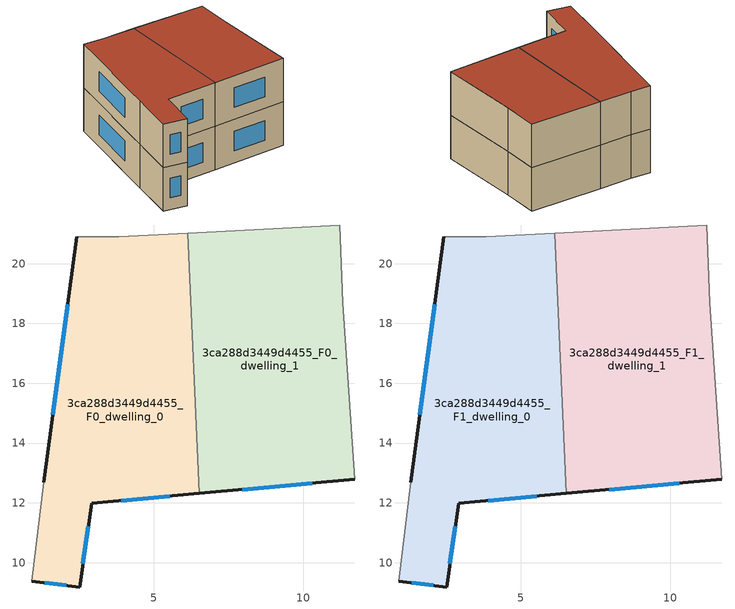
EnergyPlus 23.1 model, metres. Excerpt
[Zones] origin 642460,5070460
3ca288d3449d4455_F0_dwelling_0
 floor ground (EU_floor_Construction): 6.12,21.02 6.52,12.32 2.91,11.99 2.51,9.19 0.91,9.39 1.31,12.69 2.42,20.89 3.82,20.89 z0
 wall outside (EU_wall_Construction): 0.91,9.39 2.51,9.19 2.91,11.99 6.52,12.32 / 2.42,20.89 1.31,12.69 z0:3
 wall adiabatic (EU_wall_Construction): 1.31,12.69 0.91,9.39 / 6.12,21.02 3.82,20.89 2.42,20.89 z0:3
 wall to 3ca288d3449d4455_F0_dwelling_1 (EU_wall_Construction): 6.52,12.32 6.12,21.02 z0:3
 window (EU_Window_Construction): 2.62,9.96 2.8,11.22 / 1.35,9.33 2.07,9.24 / 2.11,18.64 1.62,14.95 / 3.91,12.08 5.53,12.23 z0.83:2.17
3ca288d3449d4455_F0_dwelling_1
 floor ground (EU_floor_Construction): 11.22,21.29 11.32,18.69 11.72,12.79 6.52,12.32 6.12,21.02 z0
 wall outside (EU_wall_Construction): 6.52,12.32 11.72,12.79 z0:3
 wall adiabatic (EU_wall_Construction): 11.72,12.79 11.32,18.69 11.22,21.29 6.12,21.02 z0:3
 window (EU_Window_Construction): 7.95,12.44 10.29,12.66 z0.83:2.17
3ca288d3449d4455_F1_dwelling_0
 floor to 3ca288d3449d4455_F0_dwelling_0 (EU_floor_Construction): 6.12,21.02 6.52,12.32 2.91,11.99 2.51,9.19 0.91,9.39 1.31,12.69 2.42,20.89 3.82,20.89 z3
 wall outside (EU_wall_Construction): 0.91,9.39 2.51,9.19 2.91,11.99 6.52,12.32 / 2.42,20.89 1.31,12.69 z3:6
 wall adiabatic (EU_wall_Construction): 1.31,12.69 0.91,9.39 / 6.12,21.02 3.82,20.89 2.42,20.89 z3:6
 wall to 3ca288d3449d4455_F1_dwelling_1 (EU_wall_Construction): 6.52,12.32 6.12,21.02 z3:6
 window (EU_Window_Construction): 2.62,9.96 2.8,11.22 / 1.35,9.33 2.07,9.24 / 2.11,18.64 1.62,14.95 / 3.91,12.08 5.53,12.23 z3.83:5.17
 roof outside (EU_roof_Construction): 6.52,12.32 6.12,21.02 3.82,20.89 2.42,20.89 1.31,12.69 0.91,9.39 2.51,9.19 2.91,11.99 z6
3ca288d3449d4455_F1_dwelling_1
 floor to 3ca288d3449d4455_F0_dwelling_1 (EU_floor_Construction): 11.22,21.29 11.32,18.69 11.72,12.79 6.52,12.32 6.12,21.02 z3
 wall outside (EU_wall_Construction): 6.52,12.32 11.72,12.79 z3:6
 wall adiabatic (EU_wall_Construction): 11.72,12.79 11.32,18.69 11.22,21.29 6.12,21.02 z3:6
 window (EU_Window_Construction): 7.95,12.44 10.29,12.66 z3.83:5.17
 roof outside (EU_roof_Construction): 11.72,12.79 11.32,18.69 11.22,21.29 6.12,21.02 6.52,12.32 z6
[Building]
EU S2 Campaign: North Axis=0; Terrain=City; Solar Distribution=FullExterior
[Site:Location]
Lyon-Bron: Latitude=45.75; Longitude=5; Time Zone=1; Elevation=198
[SizingPeriod:WeatherFileDays]
AnnualSizingPeriod: Begin Month=1; Begin Day of Month=1; End Month=12; End Day of Month=31; Day of Week for Start Day=Monday; Use Weather File Daylight Saving Period=No; Use Weather File Rain and Snow Indicators=No
[MATERIAL]
EU_InternalMass_Material: Roughness=MediumRough; Thickness=0.1; Conductivity=1; Density=1800; Specific Heat=900; Thermal Absorptance=0.9; Solar Absorptance=0.7; Visible Absorptance=0.7
[MATERIAL:NOMASS] Roughness=MediumRough; Thermal Absorptance=0.9; Solar Absorptance=0.7; Visible Absorptance=0.7
Name | Thermal Resistance
EU_wall_NoMass | 0.87146
EU_roof_NoMass | 0.842276
EU_floor_NoMass | 0.496999
[WINDOWMATERIAL:SIMPLEGLAZINGSYSTEM]
EU_Window_SimpleGlazing: UFactor=2.2525; Solar Heat Gain Coefficient=0.76; Visible Transmittance=0.76
[CONSTRUCTION]
EU_wall_Construction: EU_wall_NoMass
EU_roof_Construction: EU_roof_NoMass
EU_floor_Construction: EU_floor_NoMass
EU_InternalMass_Construction: EU_InternalMass_Material
EU_Window_Construction: EU_Window_SimpleGlazing
[ZONE] Type=1; Multiplier=1; Ceiling Height=autocalculate; Floor Area=autocalculate; Part of Total Floor Area=Yes
Name | Volume
3ca288d3449d4455_F0_dwelling_0; 3ca288d3449d4455_F1_dwelling_0 | 132.727
3ca288d3449d4455_F0_dwelling_1 | 132.725
3ca288d3449d4455_F1_dwelling_1 | 132.726
[INTERNALMASS] Construction=EU_InternalMass_Construction
Name | Zone or ZoneList | Surface Area
3ca288d3449d4455_F0_dwelling_0_EU_InternalMass | 3ca288d3449d4455_F0_dwelling_0 | 44.2421
3ca288d3449d4455_F0_dwelling_1_EU_InternalMass | 3ca288d3449d4455_F0_dwelling_1 | 44.2419
3ca288d3449d4455_F1_dwelling_0_EU_InternalMass | 3ca288d3449d4455_F1_dwelling_0 | 44.2421
3ca288d3449d4455_F1_dwelling_1_EU_InternalMass | 3ca288d3449d4455_F1_dwelling_1 | 44.2419
[OTHEREQUIPMENT] Fuel Type=Electricity; Design Level Calculation Method=Watts/Area; Power per Zone Floor Area=1; Fraction Latent=0; Fraction Radiant=0; Fraction Lost=0; Carbon Dioxide Generation Rate=0; EndUse Subcategory=EU_Step8_InternalGains
Name | Zone or ZoneList or Space or SpaceList | Schedule
EU_Step8_InternalGain_3ca288d3449d4455_F0_dwelling_0_f000 | 3ca288d3449d4455_F0_dwelling_0 | EU_Step8_GainSchedule_3ca288d3449d4455_F0_dwelling_0_f000
EU_Step8_InternalGain_3ca288d3449d4455_F0_dwelling_1_f000 | 3ca288d3449d4455_F0_dwelling_1 | EU_Step8_GainSchedule_3ca288d3449d4455_F0_dwelling_1_f000
EU_Step8_InternalGain_3ca288d3449d4455_F1_dwelling_0_f000 | 3ca288d3449d4455_F1_dwelling_0 | EU_Step8_GainSchedule_3ca288d3449d4455_F1_dwelling_0_f000
EU_Step8_InternalGain_3ca288d3449d4455_F1_dwelling_1_f000 | 3ca288d3449d4455_F1_dwelling_1 | EU_Step8_GainSchedule_3ca288d3449d4455_F1_dwelling_1_f000
[ZONEVENTILATION:DESIGNFLOWRATE] Schedule=EU_AlwaysOn; Design Flow Rate Calculation Method=AirChanges/Hour; Air Changes per Hour=0.425; Ventilation Type=Natural; Fan Pressure Rise=0; Fan Total Efficiency=1; Constant Term Coefficient=1; Temperature Term Coefficient=0; Velocity Term Coefficient=0; Velocity Squared Term Coefficient=0; Minimum Indoor Temperature=-100; Maximum Indoor Temperature=100; Delta Temperature=-100; Minimum Outdoor Temperature=-100; Maximum Outdoor Temperature=100; Maximum Wind Speed=40
Name | Zone or ZoneList or Space or SpaceList
EU_ConstantAir_3ca288d3449d4455_F0_dwelling_0 | 3ca288d3449d4455_F0_dwelling_0
EU_ConstantAir_3ca288d3449d4455_F0_dwelling_1 | 3ca288d3449d4455_F0_dwelling_1
EU_ConstantAir_3ca288d3449d4455_F1_dwelling_0 | 3ca288d3449d4455_F1_dwelling_0
EU_ConstantAir_3ca288d3449d4455_F1_dwelling_1 | 3ca288d3449d4455_F1_dwelling_1
[HVACTEMPLATE:THERMOSTAT] Constant Heating Setpoint=20; Constant Cooling Setpoint=50
EU_HeatOnly_3ca288d3449d4455_F0_dwelling_0; EU_HeatOnly_3ca288d3449d4455_F0_dwelling_1; EU_HeatOnly_3ca288d3449d4455_F1_dwelling_0; EU_HeatOnly_3ca288d3449d4455_F1_dwelling_1
[HVACTEMPLATE:ZONE:IDEALLOADSAIRSYSTEM] System Availability Schedule=EU_AlwaysOn; Maximum Heating Supply Air Temperature=50; Minimum Cooling Supply Air Temperature=13; Maximum Heating Supply Air Humidity Ratio=0.0156; Minimum Cooling Supply Air Humidity Ratio=0.0077; Heating Limit=NoLimit; Cooling Limit=NoLimit; Heating Availability Schedule=EU_AlwaysOn; Cooling Availability Schedule=EU_CoolingOff; Dehumidification Control Type=ConstantSensibleHeatRatio; Cooling Sensible Heat Ratio=0.7; Dehumidification Setpoint=60; Humidification Control Type=None; Humidification Setpoint=30; Outdoor Air Method=None; Outdoor Air Flow Rate per Person=0.00944; Outdoor Air Flow Rate per Zone Floor Area=0; Outdoor Air Flow Rate per Zone=0; Demand Controlled Ventilation Type=None; Outdoor Air Economizer Type=NoEconomizer; Heat Recovery Type=None; Sensible Heat Recovery Effectiveness=0.7; Latent Heat Recovery Effectiveness=0.65
Name | Template Thermostat
3ca288d3449d4455_F0_dwelling_0 | EU_HeatOnly_3ca288d3449d4455_F0_dwelling_0
3ca288d3449d4455_F0_dwelling_1 | EU_HeatOnly_3ca288d3449d4455_F0_dwelling_1
3ca288d3449d4455_F1_dwelling_0 | EU_HeatOnly_3ca288d3449d4455_F1_dwelling_0
3ca288d3449d4455_F1_dwelling_1 | EU_HeatOnly_3ca288d3449d4455_F1_dwelling_1
[SIZING:ZONE] Zone Cooling Design Supply Air Temperature Input Method=SupplyAirTemperature; Zone Cooling Design Supply Air Temperature=13; Zone Heating Design Supply Air Temperature Input Method=SupplyAirTemperature; Zone Heating Design Supply Air Temperature=50; Zone Cooling Design Supply Air Humidity Ratio=0.008; Zone Heating Design Supply Air Humidity Ratio=0.008; Cooling Design Air Flow Method=DesignDay; Cooling Design Air Flow Rate=0; Cooling Minimum Air Flow per Zone Floor Area=0.000762; Cooling Minimum Air Flow=0; Cooling Minimum Air Flow Fraction=0.2; Heating Design Air Flow Method=DesignDay; Heating Design Air Flow Rate=0; Heating Maximum Air Flow per Zone Floor Area=0.002032; Heating Maximum Air Flow=0.141576; Heating Maximum Air Flow Fraction=0.3; Account for Dedicated Outdoor Air System=No; Dedicated Outdoor Air System Control Strategy=NeutralSupplyAir; Dedicated Outdoor Air Low Setpoint Temperature for Design=autosize; Dedicated Outdoor Air High Setpoint Temperature for Design=autosize; Zone Load Sizing Method=Sensible Load Only No Latent Load; Zone Latent Cooling Design Supply Air Humidity Ratio Input Method=HumidityRatioDifference; Zone Cooling Design Supply Air Humidity Ratio Difference=0.005; Zone Latent Heating Design Supply Air Humidity Ratio Input Method=HumidityRatioDifference; Zone Humidification Design Supply Air Humidity Ratio Difference=0.005
3ca288d3449d4455_F0_dwelling_0; 3ca288d3449d4455_F0_dwelling_1; 3ca288d3449d4455_F1_dwelling_0; 3ca288d3449d4455_F1_dwelling_1
[SCHEDULE:CONSTANT]
Name | Hourly Value
EU_AlwaysOn | 1
EU_CoolingOff | 0
[SCHEDULE:FILE] Column Number=1; Rows to Skip at Top=0; Number of Hours of Data=8760; Column Separator=Comma; Interpolate to Timestep=No; Minutes per Item=60; Adjust Schedule for Daylight Savings=Yes
Name | File
EU_Step8_GainSchedule_3ca288d3449d4455_F0_dwelling_0_f000 | ../../schedules/3ca288d3449d4455/3ca288d3449d4455_F0_dwelling_0_f000_gain.csv
EU_Step8_GainSchedule_3ca288d3449d4455_F0_dwelling_1_f000 | ../../schedules/3ca288d3449d4455/3ca288d3449d4455_F0_dwelling_1_f000_gain.csv
EU_Step8_GainSchedule_3ca288d3449d4455_F1_dwelling_0_f000 | ../../schedules/3ca288d3449d4455/3ca288d3449d4455_F1_dwelling_0_f000_gain.csv
EU_Step8_GainSchedule_3ca288d3449d4455_F1_dwelling_1_f000 | ../../schedules/3ca288d3449d4455/3ca288d3449d4455_F1_dwelling_1_f000_gain.csv
